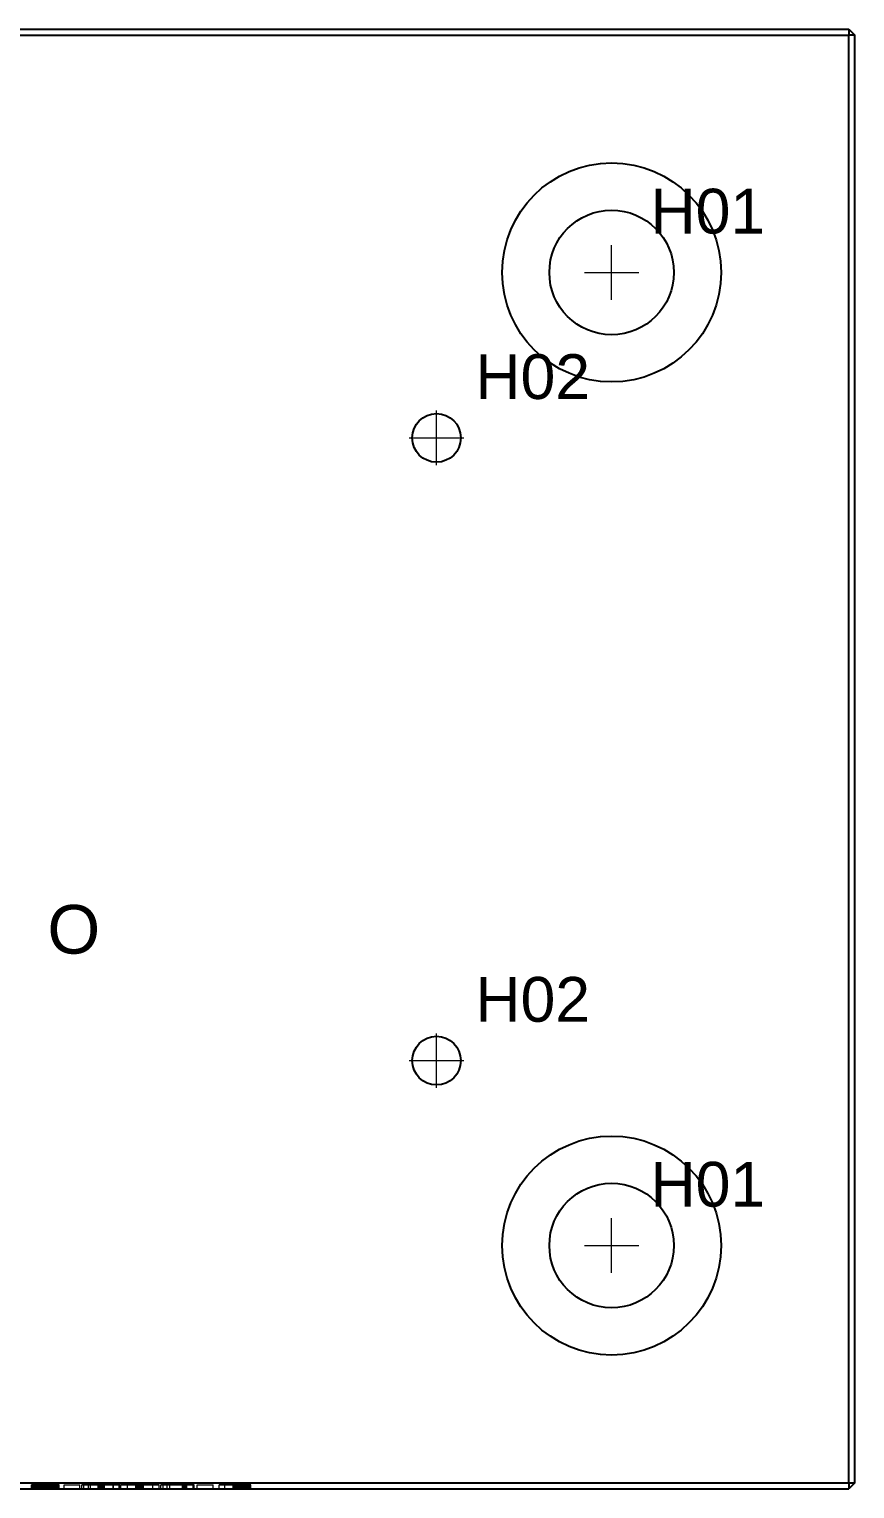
# Model space of a CAD drawing. Header units: millimetres. Extents: x 10 to 676, y 54 to 273.
# Drawn here: x 156.1 to 198.5, y 54.5 to 129.5 of the extents above; entities that cross this region are included whole.
import ezdxf

# ---------------------------------------------------------------- set-up
doc = ezdxf.new("R2010")
doc.units = ezdxf.units.MM
doc.linetypes.add('WP_HIDDEN', pattern=[2.3, 1.5, -0.8])
for name, color, linetype, lineweight in [('ANNOTATIONS', 7, 'CONTINUOUS', 18), ('HIDDEN', 7, 'WP_HIDDEN', 13), ('VISIBLE', 7, 'CONTINUOUS', 25)]:
    doc.layers.add(name, color=color, linetype=linetype, lineweight=lineweight)
doc.styles.add('CJK', font='Arial Unicode.ttf')

msp = doc.modelspace()

# ---------------------------------------------------------------- linework, layer by layer
at = {"layer": 'ANNOTATIONS'}
for p, q in [((186, 115.6), (186, 118.4)), ((184.6, 117), (187.4, 117)), ((177, 107.1), (177, 109.9)), ((175.6, 108.5), (178.4, 108.5)), ((177, 75.1), (177, 77.9)), ((175.6, 76.5), (178.4, 76.5)), ((186, 65.6), (186, 68.4)), ((184.6, 67), (187.4, 67))]:
    msp.add_line(p, q, dxfattribs=at)
at = {"layer": 'HIDDEN'}
for p, q in [((156.1785, 54.5), (156.1785, 54.7)), ((156.1785, 54.7), (157.6016, 54.7)), ((156.17933, 54.7), (156.1785, 54.7)), ((156.1785, 54.5), (156.17933, 54.5)), ((157.6016, 54.5), (156.1785, 54.5)), ((156.17933, 54.5), (156.17933, 54.7)), ((156.18475, 54.7), (156.17933, 54.7)), ((156.17933, 54.5), (156.18475, 54.5)), ((156.18475, 54.5), (156.18475, 54.7)), ((156.19475, 54.7), (156.18475, 54.7)), ((156.18475, 54.5), (156.19475, 54.5)), ((156.19475, 54.5), (156.19475, 54.7)), ((156.20935, 54.7), (156.19475, 54.7)), ((156.19475, 54.5), (156.20935, 54.5)), ((156.20935, 54.5), (156.20935, 54.7)), ((156.22395, 54.7), (156.20935, 54.7)), ((156.20935, 54.5), (156.22395, 54.5)), ((156.22395, 54.5), (156.22395, 54.7)), ((156.2406, 54.7), (156.22395, 54.7)), ((156.22395, 54.5), (156.2406, 54.5)), ((156.22844, 54.5), (156.22844, 54.7)), ((156.22844, 54.7), (156.50013, 54.7)), ((156.23253, 54.7), (156.22844, 54.7)), ((156.22844, 54.5), (156.23253, 54.5)), ((156.50013, 54.5), (156.22844, 54.5)), ((156.23253, 54.5), (156.23253, 54.7)), ((156.23782, 54.7), (156.23253, 54.7)), ((156.23253, 54.5), (156.23782, 54.5)), ((156.23782, 54.5), (156.23782, 54.7)), ((156.24432, 54.7), (156.23782, 54.7)), ((156.23782, 54.5), (156.24432, 54.5)), ((156.2406, 54.5), (156.2406, 54.7)), ((156.25929, 54.7), (156.2406, 54.7)), ((156.2406, 54.5), (156.25929, 54.5)), ((156.24432, 54.5), (156.24432, 54.7)), ((156.25203, 54.7), (156.24432, 54.7)), ((156.24432, 54.5), (156.25203, 54.5)), ((156.25203, 54.5), (156.25203, 54.7)), ((156.26094, 54.7), (156.25203, 54.7)), ((156.25203, 54.5), (156.26094, 54.5)), ((156.25929, 54.5), (156.25929, 54.7)), ((156.28002, 54.7), (156.25929, 54.7)), ((156.25929, 54.5), (156.28002, 54.5)), ((156.26094, 54.5), (156.26094, 54.7)), ((156.27105, 54.7), (156.26094, 54.7)), ((156.26094, 54.5), (156.27105, 54.5)), ((156.27105, 54.5), (156.27105, 54.7)), ((156.28237, 54.7), (156.27105, 54.7)), ((156.27105, 54.5), (156.28237, 54.5)), ((156.28002, 54.5), (156.28002, 54.7)), ((156.3028, 54.7), (156.28002, 54.7)), ((156.28002, 54.5), (156.3028, 54.5)), ((156.28237, 54.5), (156.28237, 54.7)), ((156.29489, 54.7), (156.28237, 54.7)), ((156.28237, 54.5), (156.29489, 54.5)), ((156.29489, 54.5), (156.29489, 54.7)), ((156.30862, 54.7), (156.29489, 54.7)), ((156.29489, 54.5), (156.30862, 54.5)), ((156.3028, 54.5), (156.3028, 54.7)), ((156.32762, 54.7), (156.3028, 54.7)), ((156.3028, 54.5), (156.32762, 54.5)), ((156.30862, 54.5), (156.30862, 54.7)), ((156.32355, 54.7), (156.30862, 54.7)), ((156.30862, 54.5), (156.32355, 54.5)), ((156.32355, 54.5), (156.32355, 54.7)), ((156.33969, 54.7), (156.32355, 54.7)), ((156.32355, 54.5), (156.33969, 54.5)), ((156.32762, 54.5), (156.32762, 54.7)), ((156.35448, 54.7), (156.32762, 54.7)), ((156.32762, 54.5), (156.35448, 54.5)), ((156.33969, 54.5), (156.33969, 54.7)), ((156.35703, 54.7), (156.33969, 54.7)), ((156.33969, 54.5), (156.35703, 54.5)), ((156.35448, 54.5), (156.35448, 54.7)), ((156.38338, 54.7), (156.35448, 54.7)), ((156.35448, 54.5), (156.38338, 54.5)), ((156.37558, 54.7), (156.35703, 54.7)), ((156.35703, 54.5), (156.35703, 54.7)), ((156.35703, 54.5), (156.37558, 54.5)), ((156.39533, 54.7), (156.37558, 54.7)), ((156.37558, 54.5), (156.37558, 54.7)), ((156.37558, 54.5), (156.39533, 54.5)), ((156.38338, 54.5), (156.38338, 54.7)), ((156.41496, 54.7), (156.38338, 54.7)), ((156.38338, 54.5), (156.41496, 54.5)), ((156.41629, 54.7), (156.39533, 54.7)), ((156.39533, 54.5), (156.39533, 54.7)), ((156.39533, 54.5), (156.41629, 54.5)), ((156.41496, 54.5), (156.41496, 54.7)), ((156.44988, 54.7), (156.41496, 54.7)), ((156.41496, 54.5), (156.44988, 54.5)), ((156.43845, 54.7), (156.41629, 54.7)), ((156.41629, 54.5), (156.41629, 54.7)), ((156.41629, 54.5), (156.43845, 54.5)), ((156.4617, 54.7), (156.43845, 54.7)), ((156.43845, 54.5), (156.43845, 54.7)), ((156.43845, 54.5), (156.4617, 54.5)), ((156.44988, 54.5), (156.44988, 54.7)), ((156.48812, 54.7), (156.44988, 54.7)), ((156.44988, 54.5), (156.48812, 54.5)), ((156.48593, 54.7), (156.4617, 54.7)), ((156.4617, 54.5), (156.4617, 54.7)), ((156.4617, 54.5), (156.48593, 54.5)), ((156.51113, 54.7), (156.48593, 54.7)), ((156.48593, 54.5), (156.48593, 54.7)), ((156.48593, 54.5), (156.51113, 54.5)), ((156.48812, 54.5), (156.48812, 54.7)), ((156.52969, 54.7), (156.48812, 54.7)), ((156.48812, 54.5), (156.52969, 54.5)), ((156.50013, 54.5), (156.50013, 54.7)), ((156.50013, 54.7), (156.50227, 54.7)), ((156.50227, 54.5), (156.50013, 54.5)), ((156.50227, 54.5), (156.50227, 54.7)), ((156.50227, 54.7), (156.50794, 54.7)), ((156.50794, 54.5), (156.50227, 54.5)), ((156.50794, 54.5), (156.50794, 54.7)), ((156.50794, 54.7), (156.51714, 54.7)), ((156.51714, 54.5), (156.50794, 54.5)), ((156.53731, 54.7), (156.51113, 54.7)), ((156.51113, 54.5), (156.51113, 54.7)), ((156.51113, 54.5), (156.53731, 54.5)), ((156.51714, 54.5), (156.51714, 54.7)), ((156.51714, 54.7), (156.52987, 54.7)), ((156.52987, 54.5), (156.51714, 54.5)), ((156.52969, 54.5), (156.52969, 54.7)), ((156.57459, 54.7), (156.52969, 54.7)), ((156.52969, 54.5), (156.57459, 54.5)), ((156.52987, 54.5), (156.52987, 54.7)), ((156.52987, 54.7), (156.54614, 54.7)), ((156.54614, 54.5), (156.52987, 54.5)), ((156.56446, 54.7), (156.53731, 54.7)), ((156.53731, 54.5), (156.53731, 54.7)), ((156.53731, 54.5), (156.56446, 54.5)), ((157.6016, 54.7), (156.54566, 54.7)), ((156.54566, 54.5), (156.54566, 54.7)), ((156.54566, 54.7), (156.56916, 54.7)), ((156.54566, 54.5), (157.6016, 54.5)), ((156.56916, 54.5), (156.54566, 54.5)), ((156.54614, 54.5), (156.54614, 54.7)), ((156.54614, 54.7), (156.56595, 54.7)), ((156.56595, 54.5), (156.54614, 54.5)), ((156.59259, 54.7), (156.56446, 54.7)), ((156.56446, 54.5), (156.56446, 54.7)), ((156.56446, 54.5), (156.59259, 54.5)), ((156.56595, 54.5), (156.56595, 54.7)), ((156.56595, 54.7), (156.58928, 54.7)), ((156.58928, 54.5), (156.56595, 54.5)), ((156.56916, 54.5), (156.56916, 54.7)), ((156.56916, 54.7), (156.59559, 54.7)), ((156.59559, 54.5), (156.56916, 54.5)), ((156.57459, 54.5), (156.57459, 54.7)), ((156.62281, 54.7), (156.57459, 54.7)), ((156.57459, 54.5), (156.62281, 54.5)), ((156.58928, 54.5), (156.58928, 54.7)), ((156.58928, 54.7), (156.61615, 54.7)), ((156.61615, 54.5), (156.58928, 54.5)), ((156.62169, 54.7), (156.59259, 54.7)), ((156.59259, 54.5), (156.59259, 54.7)), ((156.59259, 54.5), (156.62169, 54.5)), ((156.59559, 54.5), (156.59559, 54.7)), ((156.59559, 54.7), (156.62497, 54.7)), ((156.62497, 54.5), (156.59559, 54.5)), ((156.61615, 54.5), (156.61615, 54.7)), ((156.61615, 54.7), (156.64599, 54.7)), ((156.64599, 54.5), (156.61615, 54.5)), ((156.65177, 54.7), (156.62169, 54.7)), ((156.62169, 54.5), (156.62169, 54.7)), ((156.62169, 54.5), (156.65177, 54.5)), ((156.62281, 54.5), (156.62281, 54.7)), ((156.72924, 54.7), (156.62281, 54.7)), ((156.62281, 54.5), (156.72924, 54.5)), ((156.62497, 54.5), (156.62497, 54.7)), ((156.62497, 54.7), (156.65728, 54.7)), ((156.65728, 54.5), (156.62497, 54.5)), ((156.64599, 54.5), (156.64599, 54.7)), ((156.64599, 54.7), (156.6782, 54.7)), ((156.6782, 54.5), (156.64599, 54.5)), ((156.68282, 54.7), (156.65177, 54.7)), ((156.65177, 54.5), (156.65177, 54.7)), ((156.65177, 54.5), (156.68282, 54.5)), ((156.65728, 54.5), (156.65728, 54.7)), ((156.65728, 54.7), (156.7017, 54.7)), ((156.7017, 54.5), (156.65728, 54.5)), ((156.6782, 54.5), (156.6782, 54.7)), ((156.6782, 54.7), (156.71281, 54.7)), ((156.71281, 54.5), (156.6782, 54.5)), ((156.71485, 54.7), (156.68282, 54.7)), ((156.68282, 54.5), (156.68282, 54.7)), ((156.68282, 54.5), (156.71485, 54.5)), ((156.7017, 54.5), (156.7017, 54.7)), ((156.7017, 54.7), (156.76742, 54.7)), ((156.76742, 54.5), (156.7017, 54.5)), ((156.71281, 54.5), (156.71281, 54.7)), ((156.71281, 54.7), (156.7498, 54.7)), ((156.7498, 54.5), (156.71281, 54.5)), ((156.74785, 54.7), (156.71485, 54.7)), ((156.71485, 54.5), (156.71485, 54.7)), ((156.71485, 54.5), (156.74785, 54.5)), ((156.81343, 54.7), (156.72924, 54.7)), ((156.72924, 54.5), (156.81343, 54.5)), ((156.78183, 54.7), (156.74785, 54.7)), ((156.74785, 54.5), (156.74785, 54.7)), ((156.74785, 54.5), (156.78183, 54.5)), ((156.7498, 54.5), (156.7498, 54.7)), ((156.7498, 54.7), (156.78918, 54.7)), ((156.78918, 54.5), (156.7498, 54.5)), ((156.76742, 54.5), (156.76742, 54.7)), ((156.76742, 54.7), (156.85444, 54.7)), ((156.85444, 54.5), (156.76742, 54.5)), ((156.81679, 54.7), (156.78183, 54.7)), ((156.78183, 54.5), (156.78183, 54.7)), ((156.78183, 54.5), (156.81679, 54.5)), ((156.78918, 54.5), (156.78918, 54.7)), ((156.78918, 54.7), (156.83094, 54.7)), ((156.83094, 54.5), (156.78918, 54.5)), ((156.81343, 54.5), (156.81343, 54.7)), ((156.89051, 54.7), (156.81343, 54.7)), ((156.81343, 54.5), (156.89051, 54.5)), ((156.85272, 54.7), (156.81679, 54.7)), ((156.81679, 54.5), (156.81679, 54.7)), ((156.81679, 54.5), (156.85272, 54.5)), ((156.83094, 54.5), (156.83094, 54.7)), ((156.83094, 54.7), (156.87509, 54.7)), ((156.87509, 54.5), (156.83094, 54.5)), ((156.88962, 54.7), (156.85272, 54.7)), ((156.85272, 54.5), (156.85272, 54.7)), ((156.85272, 54.5), (156.88962, 54.5)), ((156.85444, 54.5), (156.85444, 54.7)), ((156.85444, 54.7), (156.96275, 54.7)), ((156.96275, 54.5), (156.85444, 54.5)), ((156.87509, 54.5), (156.87509, 54.7)), ((156.87509, 54.7), (156.92163, 54.7)), ((156.92163, 54.5), (156.87509, 54.5)), ((156.9275, 54.7), (156.88962, 54.7)), ((156.88962, 54.5), (156.88962, 54.7)), ((156.88962, 54.5), (156.9275, 54.5)), ((156.89051, 54.5), (156.89051, 54.7)), ((156.96048, 54.7), (156.89051, 54.7)), ((156.89051, 54.5), (156.96048, 54.5)), ((156.92163, 54.5), (156.92163, 54.7)), ((156.92163, 54.7), (156.96572, 54.7)), ((156.96572, 54.5), (156.92163, 54.5)), ((156.96573, 54.7), (156.9275, 54.7)), ((156.9275, 54.5), (156.9275, 54.7)), ((156.9275, 54.5), (156.96573, 54.5)), ((156.96048, 54.5), (156.96048, 54.7)), ((157.02333, 54.7), (156.96048, 54.7)), ((156.96048, 54.5), (157.02333, 54.5)), ((156.96275, 54.7), (157.09506, 54.7)), ((157.09506, 54.5), (156.96275, 54.5)), ((156.96572, 54.5), (156.96572, 54.7)), ((156.96572, 54.7), (157.00768, 54.7)), ((157.00768, 54.5), (156.96572, 54.5)), ((157.00295, 54.7), (156.96573, 54.7)), ((156.96573, 54.5), (156.96573, 54.7)), ((156.96573, 54.5), (157.00295, 54.5)), ((157.03916, 54.7), (157.00295, 54.7)), ((157.00295, 54.5), (157.00295, 54.7)), ((157.00295, 54.5), (157.03916, 54.5)), ((157.00768, 54.5), (157.00768, 54.7)), ((157.00768, 54.7), (157.04751, 54.7)), ((157.04751, 54.5), (157.00768, 54.5)), ((157.02333, 54.5), (157.02333, 54.7)), ((157.07907, 54.7), (157.02333, 54.7)), ((157.02333, 54.5), (157.07907, 54.5)), ((157.07437, 54.7), (157.03916, 54.7)), ((157.03916, 54.5), (157.03916, 54.7)), ((157.03916, 54.5), (157.07437, 54.5)), ((157.04751, 54.5), (157.04751, 54.7)), ((157.04751, 54.7), (157.0852, 54.7)), ((157.0852, 54.5), (157.04751, 54.5)), ((157.10856, 54.7), (157.07437, 54.7)), ((157.07437, 54.5), (157.07437, 54.7)), ((157.07437, 54.5), (157.10856, 54.5)), ((157.07907, 54.5), (157.07907, 54.7)), ((157.1277, 54.7), (157.07907, 54.7)), ((157.07907, 54.5), (157.1277, 54.5)), ((157.0852, 54.5), (157.0852, 54.7)), ((157.0852, 54.7), (157.12075, 54.7)), ((157.12075, 54.5), (157.0852, 54.5)), ((157.09506, 54.5), (157.09506, 54.7)), ((157.09506, 54.7), (157.20709, 54.7)), ((157.20709, 54.5), (157.09506, 54.5)), ((157.14174, 54.7), (157.10856, 54.7)), ((157.10856, 54.5), (157.10856, 54.7)), ((157.10856, 54.5), (157.14174, 54.5)), ((157.12075, 54.5), (157.12075, 54.7)), ((157.12075, 54.7), (157.15418, 54.7)), ((157.15418, 54.5), (157.12075, 54.5)), ((157.1277, 54.5), (157.1277, 54.7)), ((157.16921, 54.7), (157.1277, 54.7)), ((157.1277, 54.5), (157.16921, 54.5)), ((157.17391, 54.7), (157.14174, 54.7)), ((157.14174, 54.5), (157.14174, 54.7)), ((157.14174, 54.5), (157.17391, 54.5)), ((157.15418, 54.5), (157.15418, 54.7)), ((157.15418, 54.7), (157.18546, 54.7)), ((157.18546, 54.5), (157.15418, 54.5)), ((157.16921, 54.5), (157.16921, 54.7)), ((157.2036, 54.7), (157.16921, 54.7)), ((157.16921, 54.5), (157.2036, 54.5)), ((157.20507, 54.7), (157.17391, 54.7)), ((157.17391, 54.5), (157.17391, 54.7)), ((157.17391, 54.5), (157.20507, 54.5)), ((157.18546, 54.5), (157.18546, 54.7)), ((157.18546, 54.7), (157.21462, 54.7)), ((157.21462, 54.5), (157.18546, 54.5)), ((157.2036, 54.5), (157.2036, 54.7)), ((157.23252, 54.7), (157.2036, 54.7)), ((157.2036, 54.5), (157.23252, 54.5)), ((157.23523, 54.7), (157.20507, 54.7)), ((157.20507, 54.5), (157.20507, 54.7)), ((157.20507, 54.5), (157.23523, 54.5)), ((157.20709, 54.5), (157.20709, 54.7)), ((157.20709, 54.7), (157.2555, 54.7)), ((157.2555, 54.5), (157.20709, 54.5)), ((157.21462, 54.5), (157.21462, 54.7)), ((157.21462, 54.7), (157.24095, 54.7)), ((157.24095, 54.5), (157.21462, 54.5)), ((157.23252, 54.5), (157.23252, 54.7)), ((157.25758, 54.7), (157.23252, 54.7)), ((157.23252, 54.5), (157.25758, 54.5)), ((157.26437, 54.7), (157.23523, 54.7)), ((157.23523, 54.5), (157.23523, 54.7)), ((157.23523, 54.5), (157.26437, 54.5)), ((157.24095, 54.5), (157.24095, 54.7)), ((157.24095, 54.7), (157.26377, 54.7)), ((157.26377, 54.5), (157.24095, 54.5)), ((157.2555, 54.5), (157.2555, 54.7)), ((157.2555, 54.7), (157.29884, 54.7)), ((157.29884, 54.5), (157.2555, 54.5)), ((157.25758, 54.5), (157.25758, 54.7)), ((157.27878, 54.7), (157.25758, 54.7)), ((157.25758, 54.5), (157.27878, 54.5)), ((157.26377, 54.5), (157.26377, 54.7)), ((157.26377, 54.7), (157.28308, 54.7)), ((157.28308, 54.5), (157.26377, 54.5)), ((157.2925, 54.7), (157.26437, 54.7)), ((157.26437, 54.5), (157.26437, 54.7)), ((157.26437, 54.5), (157.2925, 54.5)), ((157.27878, 54.5), (157.27878, 54.7)), ((157.29613, 54.7), (157.27878, 54.7)), ((157.27878, 54.5), (157.29613, 54.5)), ((157.28308, 54.5), (157.28308, 54.7)), ((157.28308, 54.7), (157.29888, 54.7)), ((157.29888, 54.5), (157.28308, 54.5)), ((157.31963, 54.7), (157.2925, 54.7)), ((157.2925, 54.5), (157.2925, 54.7)), ((157.2925, 54.5), (157.31963, 54.5)), ((157.29613, 54.5), (157.29613, 54.7)), ((157.30962, 54.7), (157.29613, 54.7)), ((157.29613, 54.5), (157.30962, 54.5)), ((157.29884, 54.5), (157.29884, 54.7)), ((157.29884, 54.7), (157.3371, 54.7)), ((157.3371, 54.5), (157.29884, 54.5)), ((157.29888, 54.5), (157.29888, 54.7)), ((157.29888, 54.7), (157.31117, 54.7)), ((157.31117, 54.5), (157.29888, 54.5)), ((157.30962, 54.5), (157.30962, 54.7)), ((157.31926, 54.7), (157.30962, 54.7)), ((157.30962, 54.5), (157.31926, 54.5)), ((157.31117, 54.5), (157.31117, 54.7)), ((157.31117, 54.7), (157.31995, 54.7)), ((157.31995, 54.5), (157.31117, 54.5)), ((157.31926, 54.5), (157.31926, 54.7)), ((157.32504, 54.7), (157.31926, 54.7)), ((157.31926, 54.5), (157.32504, 54.5)), ((157.34574, 54.7), (157.31963, 54.7)), ((157.31963, 54.5), (157.31963, 54.7)), ((157.31963, 54.5), (157.34574, 54.5)), ((157.31995, 54.5), (157.31995, 54.7)), ((157.31995, 54.7), (157.32521, 54.7)), ((157.32521, 54.5), (157.31995, 54.5)), ((157.32504, 54.5), (157.32504, 54.7)), ((157.32697, 54.7), (157.32504, 54.7)), ((157.32504, 54.5), (157.32697, 54.5)), ((157.32521, 54.5), (157.32521, 54.7)), ((157.32521, 54.7), (157.32697, 54.7)), ((157.32697, 54.5), (157.32521, 54.5)), ((157.32697, 54.5), (157.32697, 54.7)), ((157.3371, 54.5), (157.3371, 54.7)), ((157.3371, 54.7), (157.37029, 54.7)), ((157.37029, 54.5), (157.3371, 54.5)), ((157.37084, 54.7), (157.34574, 54.7)), ((157.34574, 54.5), (157.34574, 54.7)), ((157.34574, 54.5), (157.37084, 54.5)), ((157.37029, 54.5), (157.37029, 54.7)), ((157.37029, 54.7), (157.39986, 54.7)), ((157.39986, 54.5), (157.37029, 54.5)), ((157.39494, 54.7), (157.37084, 54.7)), ((157.37084, 54.5), (157.37084, 54.7)), ((157.37084, 54.5), (157.39494, 54.5)), ((157.41802, 54.7), (157.39494, 54.7)), ((157.39494, 54.5), (157.39494, 54.7)), ((157.39494, 54.5), (157.41802, 54.5)), ((157.39986, 54.5), (157.39986, 54.7)), ((157.39986, 54.7), (157.42725, 54.7)), ((157.42725, 54.5), (157.39986, 54.5)), ((157.4399, 54.7), (157.41802, 54.7)), ((157.41802, 54.5), (157.41802, 54.7)), ((157.41802, 54.5), (157.4399, 54.5)), ((157.42725, 54.5), (157.42725, 54.7)), ((157.42725, 54.7), (157.45246, 54.7)), ((157.45246, 54.5), (157.42725, 54.5)), ((157.46036, 54.7), (157.4399, 54.7)), ((157.4399, 54.5), (157.4399, 54.7)), ((157.4399, 54.5), (157.46036, 54.5)), ((157.45246, 54.5), (157.45246, 54.7)), ((157.45246, 54.7), (157.47548, 54.7)), ((157.47548, 54.5), (157.45246, 54.5)), ((157.47941, 54.7), (157.46036, 54.7)), ((157.46036, 54.5), (157.46036, 54.7)), ((157.46036, 54.5), (157.47941, 54.5)), ((157.47548, 54.5), (157.47548, 54.7)), ((157.47548, 54.7), (157.49633, 54.7)), ((157.49633, 54.5), (157.47548, 54.5)), ((157.49705, 54.7), (157.47941, 54.7)), ((157.47941, 54.5), (157.47941, 54.7)), ((157.47941, 54.5), (157.49705, 54.5)), ((157.49633, 54.5), (157.49633, 54.7)), ((157.49633, 54.7), (157.515, 54.7)), ((157.515, 54.5), (157.49633, 54.5)), ((157.51328, 54.7), (157.49705, 54.7)), ((157.49705, 54.5), (157.49705, 54.7)), ((157.49705, 54.5), (157.51328, 54.5)), ((157.5281, 54.7), (157.51328, 54.7)), ((157.51328, 54.5), (157.51328, 54.7)), ((157.51328, 54.5), (157.5281, 54.5)), ((157.515, 54.5), (157.515, 54.7)), ((157.515, 54.7), (157.53149, 54.7)), ((157.53149, 54.5), (157.515, 54.5)), ((157.54151, 54.7), (157.5281, 54.7)), ((157.5281, 54.5), (157.5281, 54.7)), ((157.5281, 54.5), (157.54151, 54.5)), ((157.53149, 54.5), (157.53149, 54.7)), ((157.53149, 54.7), (157.54579, 54.7)), ((157.54579, 54.5), (157.53149, 54.5)), ((157.5535, 54.7), (157.54151, 54.7)), ((157.54151, 54.5), (157.54151, 54.7)), ((157.54151, 54.5), (157.5535, 54.5)), ((157.54579, 54.5), (157.54579, 54.7)), ((157.54579, 54.7), (157.55819, 54.7)), ((157.55819, 54.5), (157.54579, 54.5)), ((157.56409, 54.7), (157.5535, 54.7)), ((157.5535, 54.5), (157.5535, 54.7)), ((157.5535, 54.5), (157.56409, 54.5)), ((157.55819, 54.5), (157.55819, 54.7)), ((157.55819, 54.7), (157.56893, 54.7)), ((157.56893, 54.5), (157.55819, 54.5)), ((157.57326, 54.7), (157.56409, 54.7)), ((157.56409, 54.5), (157.56409, 54.7)), ((157.56409, 54.5), (157.57326, 54.5)), ((157.56893, 54.5), (157.56893, 54.7)), ((157.56893, 54.7), (157.57801, 54.7)), ((157.57801, 54.5), (157.56893, 54.5)), ((157.58102, 54.7), (157.57326, 54.7)), ((157.57326, 54.5), (157.57326, 54.7)), ((157.57326, 54.5), (157.58102, 54.5)), ((157.57801, 54.5), (157.57801, 54.7)), ((157.57801, 54.7), (157.58545, 54.7)), ((157.58545, 54.5), (157.57801, 54.5)), ((157.58737, 54.7), (157.58102, 54.7)), ((157.58102, 54.5), (157.58102, 54.7)), ((157.58102, 54.5), (157.58737, 54.5)), ((157.58545, 54.5), (157.58545, 54.7)), ((157.58545, 54.7), (157.59123, 54.7)), ((157.59123, 54.5), (157.58545, 54.5)), ((157.59231, 54.7), (157.58737, 54.7)), ((157.58737, 54.5), (157.58737, 54.7)), ((157.58737, 54.5), (157.59231, 54.5)), ((157.59123, 54.5), (157.59123, 54.7)), ((157.59123, 54.7), (157.59536, 54.7)), ((157.59536, 54.5), (157.59123, 54.5)), ((157.59584, 54.7), (157.59231, 54.7)), ((157.59231, 54.5), (157.59231, 54.7)), ((157.59231, 54.5), (157.59584, 54.5)), ((157.59536, 54.5), (157.59536, 54.7)), ((157.59536, 54.7), (157.59784, 54.7)), ((157.59784, 54.5), (157.59536, 54.5)), ((157.59796, 54.7), (157.59584, 54.7)), ((157.59584, 54.5), (157.59584, 54.7)), ((157.59584, 54.5), (157.59796, 54.5)), ((157.59784, 54.5), (157.59784, 54.7)), ((157.59784, 54.7), (157.59866, 54.7)), ((157.59866, 54.5), (157.59784, 54.5)), ((157.59866, 54.7), (157.59796, 54.7)), ((157.59796, 54.5), (157.59796, 54.7)), ((157.59796, 54.5), (157.59866, 54.5)), ((157.59866, 54.5), (157.59866, 54.7)), ((157.6016, 54.5), (157.6016, 54.7)), ((157.85567, 54.5), (157.85567, 54.7)), ((157.85567, 54.7), (158.66782, 54.7)), ((158.66782, 54.5), (157.85567, 54.5)), ((158.66782, 54.5), (158.66782, 54.7)), ((158.77503, 54.5), (158.77503, 54.7)), ((158.77503, 54.7), (159.11722, 54.7)), ((159.60774, 54.7), (158.77503, 54.7)), ((159.11722, 54.5), (158.77503, 54.5)), ((158.77503, 54.5), (159.60774, 54.5)), ((158.87343, 54.5), (158.87343, 54.7)), ((158.87343, 54.7), (159.60774, 54.7)), ((159.21268, 54.7), (158.87343, 54.7)), ((158.87343, 54.5), (159.21268, 54.5)), ((159.60774, 54.5), (158.87343, 54.5)), ((159.11722, 54.5), (159.11722, 54.7)), ((159.11722, 54.7), (159.65768, 54.7)), ((159.65768, 54.5), (159.11722, 54.5)), ((159.21268, 54.5), (159.21268, 54.7)), ((159.60334, 54.7), (159.21268, 54.7)), ((159.21268, 54.5), (159.60334, 54.5)), ((159.65988, 54.7), (159.60334, 54.7)), ((159.60334, 54.5), (159.65988, 54.5)), ((159.60774, 54.5), (159.60774, 54.7)), ((159.65768, 54.5), (159.65768, 54.7)), ((159.65768, 54.7), (159.6988, 54.7)), ((159.6988, 54.5), (159.65768, 54.5)), ((159.65988, 54.5), (159.65988, 54.7)), ((159.70761, 54.7), (159.65988, 54.7)), ((159.65988, 54.5), (159.70761, 54.5)), ((159.6988, 54.5), (159.6988, 54.7)), ((159.6988, 54.7), (159.76048, 54.7)), ((159.76048, 54.5), (159.6988, 54.5)), ((159.70761, 54.5), (159.70761, 54.7)), ((159.74653, 54.7), (159.70761, 54.7)), ((159.70761, 54.5), (159.74653, 54.5)), ((159.74653, 54.5), (159.74653, 54.7)), ((159.77664, 54.7), (159.74653, 54.7)), ((159.74653, 54.5), (159.77664, 54.5)), ((159.76048, 54.5), (159.76048, 54.7)), ((159.76048, 54.7), (159.80821, 54.7)), ((159.80821, 54.5), (159.76048, 54.5)), ((159.77664, 54.5), (159.77664, 54.7)), ((159.81427, 54.7), (159.77664, 54.7)), ((159.77664, 54.5), (159.81427, 54.5)), ((159.80821, 54.5), (159.80821, 54.7)), ((159.80821, 54.7), (159.85447, 54.7)), ((159.85447, 54.5), (159.80821, 54.5)), ((159.81427, 54.5), (159.81427, 54.7)), ((159.85521, 54.7), (159.81427, 54.7)), ((159.81427, 54.5), (159.85521, 54.5)), ((159.85447, 54.5), (159.85447, 54.7)), ((159.85447, 54.7), (160.3964, 54.7)), ((160.3964, 54.5), (159.85447, 54.5)), ((159.85521, 54.5), (159.85521, 54.7)), ((159.89945, 54.7), (159.85521, 54.7)), ((159.85521, 54.5), (159.89945, 54.5)), ((159.89945, 54.5), (159.89945, 54.7)), ((159.947, 54.7), (159.89945, 54.7)), ((159.89945, 54.5), (159.947, 54.5)), ((160.74887, 54.7), (159.93378, 54.7)), ((159.93378, 54.5), (159.93378, 54.7)), ((159.93378, 54.7), (160.69012, 54.7)), ((159.93378, 54.5), (160.74887, 54.5)), ((160.69012, 54.5), (159.93378, 54.5)), ((160.38024, 54.7), (159.947, 54.7)), ((159.947, 54.5), (160.38024, 54.5)), ((160.69012, 54.7), (160.38024, 54.7)), ((160.38024, 54.5), (160.38024, 54.7)), ((160.38024, 54.5), (160.69012, 54.5)), ((160.3964, 54.5), (160.3964, 54.7)), ((160.3964, 54.7), (160.74887, 54.7)), ((160.74887, 54.5), (160.3964, 54.5)), ((160.69012, 54.5), (160.69012, 54.7)), ((160.74887, 54.5), (160.74887, 54.7)), ((160.77677, 54.5), (160.77677, 54.7)), ((160.77677, 54.7), (161.60654, 54.7)), ((161.12336, 54.7), (160.77677, 54.7)), ((160.77677, 54.5), (161.12336, 54.5)), ((161.60654, 54.5), (160.77677, 54.5)), ((161.12336, 54.5), (161.12336, 54.7)), ((161.5478, 54.7), (161.12336, 54.7)), ((161.12336, 54.5), (161.5478, 54.5)), ((161.5478, 54.5), (161.5478, 54.7)), ((161.60553, 54.7), (161.5478, 54.7)), ((161.5478, 54.5), (161.60553, 54.5)), ((161.60553, 54.5), (161.60553, 54.7)), ((161.66125, 54.7), (161.60553, 54.7)), ((161.60553, 54.5), (161.66125, 54.5)), ((161.60654, 54.5), (161.60654, 54.7)), ((161.60654, 54.7), (161.89146, 54.7)), ((161.89146, 54.5), (161.60654, 54.5)), ((161.66125, 54.5), (161.66125, 54.7)), ((161.71494, 54.7), (161.66125, 54.7)), ((161.66125, 54.5), (161.71494, 54.5)), ((161.71494, 54.5), (161.71494, 54.7)), ((161.76662, 54.7), (161.71494, 54.7)), ((161.71494, 54.5), (161.76662, 54.5)), ((161.81766, 54.7), (161.76662, 54.7)), ((161.76662, 54.5), (161.76662, 54.7)), ((161.76662, 54.5), (161.81766, 54.5)), ((161.87383, 54.7), (161.81766, 54.7)), ((161.81766, 54.5), (161.81766, 54.7)), ((161.81766, 54.5), (161.87383, 54.5)), ((161.93515, 54.7), (161.87383, 54.7)), ((161.87383, 54.5), (161.87383, 54.7)), ((161.87383, 54.5), (161.93515, 54.5)), ((161.89146, 54.5), (161.89146, 54.7)), ((161.89146, 54.7), (162.7506, 54.7)), ((162.7506, 54.5), (161.89146, 54.5)), ((162.0016, 54.7), (161.93515, 54.7)), ((161.93515, 54.5), (161.93515, 54.7)), ((161.93515, 54.5), (162.0016, 54.5)), ((162.41869, 54.7), (162.0016, 54.7)), ((162.0016, 54.5), (162.41869, 54.5)), ((162.7506, 54.7), (162.41869, 54.7)), ((162.41869, 54.5), (162.41869, 54.7)), ((162.41869, 54.5), (162.7506, 54.5)), ((162.7506, 54.5), (162.7506, 54.7)), ((162.83431, 54.5), (162.83431, 54.7)), ((162.83431, 54.7), (164.53645, 54.7)), ((163.93725, 54.7), (162.83431, 54.7)), ((164.53645, 54.5), (162.83431, 54.5)), ((162.83431, 54.5), (163.93725, 54.5)), ((164.5012, 54.7), (162.95915, 54.7)), ((162.95915, 54.5), (162.95915, 54.7)), ((162.95915, 54.7), (164.16048, 54.7)), ((162.95915, 54.5), (164.5012, 54.5)), ((164.16048, 54.5), (162.95915, 54.5)), ((164.53645, 54.7), (163.16182, 54.7)), ((163.16182, 54.5), (163.16182, 54.7)), ((163.16182, 54.7), (163.29252, 54.7)), ((163.16182, 54.5), (164.53645, 54.5)), ((163.29252, 54.5), (163.16182, 54.5)), ((163.29252, 54.5), (163.29252, 54.7)), ((163.29252, 54.7), (164.5012, 54.7)), ((164.5012, 54.5), (163.29252, 54.5)), ((163.93725, 54.5), (163.93725, 54.7)), ((163.99526, 54.7), (163.93725, 54.7)), ((163.93725, 54.5), (163.99526, 54.5)), ((163.99526, 54.5), (163.99526, 54.7)), ((164.0518, 54.7), (163.99526, 54.7)), ((163.99526, 54.5), (164.0518, 54.5)), ((164.0518, 54.5), (164.0518, 54.7)), ((164.10688, 54.7), (164.0518, 54.7)), ((164.0518, 54.5), (164.10688, 54.5)), ((164.10688, 54.5), (164.10688, 54.7)), ((164.16048, 54.7), (164.10688, 54.7)), ((164.10688, 54.5), (164.16048, 54.5)), ((164.16048, 54.5), (164.16048, 54.7)), ((164.5012, 54.5), (164.5012, 54.7)), ((164.53645, 54.5), (164.53645, 54.7)), ((164.70681, 54.5), (164.70681, 54.7)), ((164.70681, 54.7), (165.51896, 54.7)), ((165.51896, 54.5), (164.70681, 54.5)), ((165.51896, 54.5), (165.51896, 54.7)), ((165.83324, 54.5), (165.83324, 54.7)), ((165.83324, 54.7), (166.65421, 54.7)), ((166.64099, 54.7), (165.83324, 54.7)), ((166.65421, 54.5), (165.83324, 54.5)), ((165.83324, 54.5), (166.64099, 54.5)), ((166.11816, 54.7), (166.54846, 54.7)), ((166.58371, 54.7), (166.11816, 54.7)), ((166.11816, 54.7), (166.61602, 54.7)), ((166.65421, 54.7), (166.11816, 54.7)), ((166.11816, 54.5), (166.11816, 54.7)), ((166.54846, 54.5), (166.11816, 54.5)), ((166.11816, 54.5), (166.58371, 54.5)), ((166.61602, 54.5), (166.11816, 54.5)), ((166.11816, 54.5), (166.65421, 54.5)), ((166.54846, 54.7), (166.65595, 54.7)), ((166.54846, 54.5), (166.54846, 54.7)), ((166.65595, 54.5), (166.54846, 54.5)), ((166.67174, 54.7), (166.58371, 54.7)), ((166.58371, 54.5), (166.58371, 54.7)), ((166.58371, 54.5), (166.67174, 54.5)), ((166.61602, 54.7), (166.71281, 54.7)), ((166.61602, 54.5), (166.61602, 54.7)), ((166.71281, 54.5), (166.61602, 54.5)), ((166.64099, 54.5), (166.64099, 54.7)), ((166.70114, 54.7), (166.64099, 54.7)), ((166.64099, 54.5), (166.70114, 54.5)), ((166.65421, 54.5), (166.65421, 54.7)), ((166.65421, 54.7), (166.75302, 54.7)), ((166.71809, 54.7), (166.65421, 54.7)), ((166.75302, 54.5), (166.65421, 54.5)), ((166.65421, 54.5), (166.71809, 54.5)), ((166.65595, 54.7), (166.70329, 54.7)), ((166.65595, 54.5), (166.65595, 54.7)), ((166.70329, 54.5), (166.65595, 54.5)), ((166.74636, 54.7), (166.67174, 54.7)), ((166.67174, 54.5), (166.67174, 54.7)), ((166.67174, 54.5), (166.74636, 54.5)), ((166.70114, 54.5), (166.70114, 54.7)), ((166.75825, 54.7), (166.70114, 54.7)), ((166.70114, 54.5), (166.75825, 54.5)), ((166.70329, 54.7), (166.74636, 54.7)), ((166.70329, 54.5), (166.70329, 54.7)), ((166.74636, 54.5), (166.70329, 54.5)), ((166.71281, 54.7), (166.7567, 54.7)), ((166.71281, 54.5), (166.71281, 54.7)), ((166.7567, 54.5), (166.71281, 54.5)), ((166.7717, 54.7), (166.71809, 54.7)), ((166.71809, 54.5), (166.71809, 54.7)), ((166.71809, 54.5), (166.7717, 54.5)), ((166.74636, 54.7), (166.78517, 54.7)), ((166.77865, 54.7), (166.74636, 54.7)), ((166.74636, 54.5), (166.74636, 54.7)), ((166.78517, 54.5), (166.74636, 54.5)), ((166.74636, 54.5), (166.77865, 54.5)), ((166.75302, 54.5), (166.75302, 54.7)), ((166.75302, 54.7), (166.79943, 54.7)), ((166.79943, 54.5), (166.75302, 54.5)), ((166.7567, 54.7), (166.79758, 54.7)), ((166.7567, 54.5), (166.7567, 54.7)), ((166.79758, 54.5), (166.7567, 54.5)), ((166.75825, 54.5), (166.75825, 54.7)), ((166.8123, 54.7), (166.75825, 54.7)), ((166.75825, 54.5), (166.8123, 54.5)), ((166.81502, 54.7), (166.7717, 54.7)), ((166.7717, 54.5), (166.7717, 54.7)), ((166.7717, 54.5), (166.81502, 54.5)), ((166.80759, 54.7), (166.77865, 54.7)), ((166.77865, 54.5), (166.77865, 54.7)), ((166.77865, 54.5), (166.80759, 54.5)), ((166.78517, 54.7), (166.8197, 54.7)), ((166.78517, 54.5), (166.78517, 54.7)), ((166.8197, 54.5), (166.78517, 54.5)), ((166.79758, 54.7), (166.83545, 54.7)), ((166.79758, 54.5), (166.79758, 54.7)), ((166.83545, 54.5), (166.79758, 54.5)), ((166.79943, 54.5), (166.79943, 54.7)), ((166.79943, 54.7), (166.84384, 54.7)), ((166.84384, 54.5), (166.79943, 54.5)), ((166.83317, 54.7), (166.80759, 54.7)), ((166.80759, 54.5), (166.80759, 54.7)), ((166.80759, 54.5), (166.83317, 54.5)), ((166.8123, 54.5), (166.8123, 54.7)), ((166.8633, 54.7), (166.8123, 54.7)), ((166.8123, 54.5), (166.8633, 54.5)), ((166.84806, 54.7), (166.81502, 54.7)), ((166.81502, 54.5), (166.81502, 54.7)), ((166.81502, 54.5), (166.84806, 54.5)), ((166.8197, 54.7), (166.84997, 54.7)), ((166.8197, 54.5), (166.8197, 54.7)), ((166.84997, 54.5), (166.8197, 54.5)), ((166.85541, 54.7), (166.83317, 54.7)), ((166.83317, 54.5), (166.83317, 54.7)), ((166.83317, 54.5), (166.85541, 54.5)), ((166.83545, 54.7), (166.87032, 54.7)), ((166.83545, 54.5), (166.83545, 54.7)), ((166.87032, 54.5), (166.83545, 54.5)), ((166.84384, 54.5), (166.84384, 54.7)), ((166.84384, 54.7), (166.88626, 54.7)), ((166.88626, 54.5), (166.84384, 54.5)), ((166.89524, 54.7), (166.84806, 54.7)), ((166.84806, 54.5), (166.84806, 54.7)), ((166.84806, 54.5), (166.89524, 54.5)), ((166.84997, 54.7), (166.87597, 54.7)), ((166.84997, 54.5), (166.84997, 54.7)), ((166.87597, 54.5), (166.84997, 54.5)), ((166.88174, 54.7), (166.85541, 54.7)), ((166.85541, 54.5), (166.85541, 54.7)), ((166.85541, 54.5), (166.88174, 54.5)), ((166.8633, 54.5), (166.8633, 54.7)), ((166.91125, 54.7), (166.8633, 54.7)), ((166.8633, 54.5), (166.91125, 54.5)), ((166.87032, 54.7), (166.90219, 54.7)), ((166.87032, 54.5), (166.87032, 54.7)), ((166.90219, 54.5), (166.87032, 54.5)), ((166.87597, 54.7), (166.89914, 54.7)), ((166.87597, 54.5), (166.87597, 54.7)), ((166.89914, 54.5), (166.87597, 54.5)), ((166.9064, 54.7), (166.88174, 54.7)), ((166.88174, 54.5), (166.88174, 54.7)), ((166.88174, 54.5), (166.9064, 54.5)), ((166.88626, 54.5), (166.88626, 54.7)), ((166.88626, 54.7), (166.92668, 54.7)), ((166.92668, 54.5), (166.88626, 54.5)), ((166.93838, 54.7), (166.89524, 54.7)), ((166.89524, 54.5), (166.89524, 54.7)), ((166.89524, 54.5), (166.93838, 54.5)), ((166.89914, 54.7), (166.92094, 54.7)), ((166.89914, 54.5), (166.89914, 54.7)), ((166.92094, 54.5), (166.89914, 54.5)), ((166.90219, 54.7), (166.93104, 54.7)), ((166.90219, 54.5), (166.90219, 54.7)), ((166.93104, 54.5), (166.90219, 54.5)), ((166.92938, 54.7), (166.9064, 54.7)), ((166.9064, 54.5), (166.9064, 54.7)), ((166.9064, 54.5), (166.92938, 54.5)), ((166.91125, 54.5), (166.91125, 54.7)), ((166.95615, 54.7), (166.91125, 54.7)), ((166.91125, 54.5), (166.95615, 54.5)), ((166.92094, 54.7), (166.94137, 54.7)), ((166.92094, 54.5), (166.92094, 54.7)), ((166.94137, 54.5), (166.92094, 54.5)), ((166.92668, 54.5), (166.92668, 54.7)), ((166.92668, 54.7), (166.96511, 54.7)), ((166.96511, 54.5), (166.92668, 54.5)), ((166.95068, 54.7), (166.92938, 54.7)), ((166.92938, 54.5), (166.92938, 54.7)), ((166.92938, 54.5), (166.95068, 54.5)), ((166.93104, 54.7), (166.95765, 54.7)), ((166.93104, 54.5), (166.93104, 54.7)), ((166.95765, 54.5), (166.93104, 54.5)), ((166.97749, 54.7), (166.93838, 54.7)), ((166.93838, 54.5), (166.93838, 54.7)), ((166.93838, 54.5), (166.97749, 54.5)), ((166.94137, 54.7), (166.96041, 54.7)), ((166.94137, 54.5), (166.94137, 54.7)), ((166.96041, 54.5), (166.94137, 54.5)), ((166.97032, 54.7), (166.95068, 54.7)), ((166.95068, 54.5), (166.95068, 54.7)), ((166.95068, 54.5), (166.97032, 54.5)), ((166.95615, 54.5), (166.95615, 54.7)), ((166.99799, 54.7), (166.95615, 54.7)), ((166.95615, 54.5), (166.99799, 54.5)), ((166.95765, 54.7), (166.98276, 54.7)), ((166.95765, 54.5), (166.95765, 54.7)), ((166.98276, 54.5), (166.95765, 54.5)), ((166.96041, 54.7), (166.97808, 54.7)), ((166.96041, 54.5), (166.96041, 54.7)), ((166.97808, 54.5), (166.96041, 54.5)), ((166.96511, 54.5), (166.96511, 54.7)), ((166.96511, 54.7), (167.00154, 54.7)), ((167.00154, 54.5), (166.96511, 54.5)), ((166.98827, 54.7), (166.97032, 54.7)), ((166.97032, 54.5), (166.97032, 54.7)), ((166.97032, 54.5), (166.98827, 54.5)), ((167.01255, 54.7), (166.97749, 54.7)), ((166.97749, 54.5), (166.97749, 54.7)), ((166.97749, 54.5), (167.01255, 54.5)), ((166.97808, 54.7), (166.99438, 54.7)), ((166.97808, 54.5), (166.97808, 54.7)), ((166.99438, 54.5), (166.97808, 54.5)), ((166.98276, 54.7), (167.00639, 54.7)), ((166.98276, 54.5), (166.98276, 54.7)), ((167.00639, 54.5), (166.98276, 54.5)), ((167.00455, 54.7), (166.98827, 54.7)), ((166.98827, 54.5), (166.98827, 54.7)), ((166.98827, 54.5), (167.00455, 54.5)), ((166.99438, 54.7), (167.00929, 54.7)), ((166.99438, 54.5), (166.99438, 54.7)), ((167.00929, 54.5), (166.99438, 54.5)), ((166.99799, 54.5), (166.99799, 54.7)), ((167.03678, 54.7), (166.99799, 54.7)), ((166.99799, 54.5), (167.03678, 54.5)), ((167.00154, 54.5), (167.00154, 54.7)), ((167.00154, 54.7), (167.03622, 54.7)), ((167.03622, 54.5), (167.00154, 54.5)), ((167.01916, 54.7), (167.00455, 54.7)), ((167.00455, 54.5), (167.00455, 54.7)), ((167.00455, 54.5), (167.01916, 54.5)), ((167.00639, 54.7), (167.02852, 54.7)), ((167.00639, 54.5), (167.00639, 54.7)), ((167.02852, 54.5), (167.00639, 54.5)), ((167.00929, 54.7), (167.02283, 54.7)), ((167.00929, 54.5), (167.00929, 54.7)), ((167.02283, 54.5), (167.00929, 54.5)), ((167.0287, 54.7), (167.01255, 54.7)), ((167.01255, 54.5), (167.01255, 54.7)), ((167.01255, 54.5), (167.0287, 54.5)), ((167.03207, 54.7), (167.01916, 54.7)), ((167.01916, 54.5), (167.01916, 54.7)), ((167.01916, 54.5), (167.03207, 54.5)), ((167.02283, 54.7), (167.03488, 54.7)), ((167.02283, 54.5), (167.02283, 54.7)), ((167.03488, 54.5), (167.02283, 54.5)), ((167.02852, 54.7), (167.04916, 54.7)), ((167.02852, 54.5), (167.02852, 54.7)), ((167.04916, 54.5), (167.02852, 54.5)), ((167.04413, 54.7), (167.0287, 54.7)), ((167.0287, 54.5), (167.0287, 54.7)), ((167.0287, 54.5), (167.04413, 54.5)), ((167.04325, 54.7), (167.03207, 54.7)), ((167.03207, 54.5), (167.03207, 54.7)), ((167.03207, 54.5), (167.04325, 54.5)), ((167.03488, 54.7), (167.04532, 54.7)), ((167.03488, 54.5), (167.03488, 54.7)), ((167.04532, 54.5), (167.03488, 54.5)), ((167.03622, 54.5), (167.03622, 54.7)), ((167.03622, 54.7), (167.06941, 54.7)), ((167.06941, 54.5), (167.03622, 54.5)), ((167.03678, 54.5), (167.03678, 54.7)), ((167.07304, 54.7), (167.03678, 54.7)), ((167.03678, 54.5), (167.07304, 54.5)), ((167.05272, 54.7), (167.04325, 54.7)), ((167.04325, 54.5), (167.04325, 54.7)), ((167.04325, 54.5), (167.05272, 54.5)), ((167.05881, 54.7), (167.04413, 54.7)), ((167.04413, 54.5), (167.04413, 54.7)), ((167.04413, 54.5), (167.05881, 54.5)), ((167.04532, 54.7), (167.05415, 54.7)), ((167.04532, 54.5), (167.04532, 54.7)), ((167.05415, 54.5), (167.04532, 54.5)), ((167.04916, 54.7), (167.06831, 54.7)), ((167.04916, 54.5), (167.04916, 54.7)), ((167.06831, 54.5), (167.04916, 54.5)), ((167.06046, 54.7), (167.05272, 54.7)), ((167.05272, 54.5), (167.05272, 54.7)), ((167.05272, 54.5), (167.06046, 54.5)), ((167.05367, 54.5), (167.05367, 54.7)), ((167.05367, 54.7), (167.0903, 54.7)), ((167.10109, 54.7), (167.05367, 54.7)), ((167.05367, 54.5), (167.10109, 54.5)), ((167.0903, 54.5), (167.05367, 54.5)), ((167.05415, 54.7), (167.06138, 54.7)), ((167.05415, 54.5), (167.05415, 54.7)), ((167.06138, 54.5), (167.05415, 54.5)), ((167.07276, 54.7), (167.05881, 54.7)), ((167.05881, 54.5), (167.05881, 54.7)), ((167.05881, 54.5), (167.07276, 54.5)), ((167.06649, 54.7), (167.06046, 54.7)), ((167.06046, 54.5), (167.06046, 54.7)), ((167.06046, 54.5), (167.06649, 54.5)), ((167.06138, 54.7), (167.067, 54.7)), ((167.06138, 54.5), (167.06138, 54.7)), ((167.067, 54.5), (167.06138, 54.5)), ((167.07079, 54.7), (167.06649, 54.7)), ((167.06649, 54.5), (167.06649, 54.7)), ((167.06649, 54.5), (167.07079, 54.5)), ((167.067, 54.7), (167.07102, 54.7)), ((167.067, 54.5), (167.067, 54.7)), ((167.07102, 54.5), (167.067, 54.5)), ((167.06831, 54.7), (167.08597, 54.7)), ((167.06831, 54.5), (167.06831, 54.7)), ((167.08597, 54.5), (167.06831, 54.5)), ((167.06941, 54.5), (167.06941, 54.7)), ((167.06941, 54.7), (167.10112, 54.7)), ((167.10112, 54.5), (167.06941, 54.5)), ((167.07337, 54.7), (167.07079, 54.7)), ((167.07079, 54.5), (167.07079, 54.7)), ((167.07079, 54.5), (167.07337, 54.5)), ((167.07102, 54.7), (167.07343, 54.7)), ((167.07102, 54.5), (167.07102, 54.7)), ((167.07343, 54.5), (167.07102, 54.5)), ((167.08598, 54.7), (167.07276, 54.7)), ((167.07276, 54.5), (167.07276, 54.7)), ((167.07276, 54.5), (167.08598, 54.5)), ((167.07304, 54.5), (167.07304, 54.7)), ((167.10728, 54.7), (167.07304, 54.7)), ((167.07304, 54.5), (167.10728, 54.5)), ((167.07423, 54.7), (167.07337, 54.7)), ((167.07337, 54.5), (167.07337, 54.7)), ((167.07337, 54.5), (167.07423, 54.5)), ((167.07343, 54.7), (167.07423, 54.7)), ((167.07343, 54.5), (167.07343, 54.7)), ((167.07423, 54.5), (167.07343, 54.5)), ((167.07423, 54.5), (167.07423, 54.7)), ((167.08597, 54.7), (167.10214, 54.7)), ((167.08597, 54.5), (167.08597, 54.7)), ((167.10214, 54.5), (167.08597, 54.5)), ((167.09846, 54.7), (167.08598, 54.7)), ((167.08598, 54.5), (167.08598, 54.7)), ((167.08598, 54.5), (167.09846, 54.5)), ((167.0903, 54.5), (167.0903, 54.7)), ((167.0903, 54.7), (167.12453, 54.7)), ((167.12453, 54.5), (167.0903, 54.5)), ((167.11021, 54.7), (167.09846, 54.7)), ((167.09846, 54.5), (167.09846, 54.7)), ((167.09846, 54.5), (167.11021, 54.5)), ((167.10109, 54.5), (167.10109, 54.7)), ((167.14569, 54.7), (167.10109, 54.7)), ((167.10109, 54.5), (167.14569, 54.5)), ((167.10112, 54.5), (167.10112, 54.7)), ((167.10112, 54.7), (167.13133, 54.7)), ((167.13133, 54.5), (167.10112, 54.5)), ((167.10214, 54.7), (167.11659, 54.7)), ((167.10214, 54.5), (167.10214, 54.7)), ((167.11659, 54.5), (167.10214, 54.5)), ((167.10728, 54.5), (167.10728, 54.7)), ((167.13949, 54.7), (167.10728, 54.7)), ((167.10728, 54.5), (167.13949, 54.5)), ((167.12123, 54.7), (167.11021, 54.7)), ((167.11021, 54.5), (167.11021, 54.7)), ((167.11021, 54.5), (167.12123, 54.5)), ((167.11659, 54.7), (167.12912, 54.7)), ((167.11659, 54.5), (167.11659, 54.7)), ((167.12912, 54.5), (167.11659, 54.5)), ((167.13121, 54.7), (167.12123, 54.7)), ((167.12123, 54.5), (167.12123, 54.7)), ((167.12123, 54.5), (167.13121, 54.5)), ((167.12453, 54.5), (167.12453, 54.7)), ((167.12453, 54.7), (167.15638, 54.7)), ((167.15638, 54.5), (167.12453, 54.5)), ((167.12912, 54.7), (167.13972, 54.7)), ((167.12912, 54.5), (167.12912, 54.7)), ((167.13972, 54.5), (167.12912, 54.5)), ((167.13986, 54.7), (167.13121, 54.7)), ((167.13121, 54.5), (167.13121, 54.7)), ((167.13121, 54.5), (167.13986, 54.5)), ((167.13133, 54.5), (167.13133, 54.7)), ((167.13133, 54.7), (167.16004, 54.7)), ((167.16004, 54.5), (167.13133, 54.5)), ((167.13949, 54.5), (167.13949, 54.7)), ((167.16969, 54.7), (167.13949, 54.7)), ((167.13949, 54.5), (167.16969, 54.5)), ((167.13972, 54.7), (167.1484, 54.7)), ((167.13972, 54.5), (167.13972, 54.7)), ((167.1484, 54.5), (167.13972, 54.5)), ((167.14718, 54.7), (167.13986, 54.7)), ((167.13986, 54.5), (167.13986, 54.7)), ((167.13986, 54.5), (167.14718, 54.5)), ((167.14569, 54.5), (167.14569, 54.7)), ((167.18747, 54.7), (167.14569, 54.7)), ((167.14569, 54.5), (167.18747, 54.5)), ((167.15317, 54.7), (167.14718, 54.7)), ((167.14718, 54.5), (167.14718, 54.7)), ((167.14718, 54.5), (167.15317, 54.5)), ((167.1484, 54.7), (167.15514, 54.7)), ((167.1484, 54.5), (167.1484, 54.7)), ((167.15514, 54.5), (167.1484, 54.5)), ((167.15783, 54.7), (167.15317, 54.7)), ((167.15317, 54.5), (167.15317, 54.7)), ((167.15317, 54.5), (167.15783, 54.5)), ((167.15514, 54.7), (167.15996, 54.7)), ((167.15514, 54.5), (167.15514, 54.7)), ((167.15996, 54.5), (167.15514, 54.5)), ((167.15638, 54.5), (167.15638, 54.7)), ((167.15638, 54.7), (167.18585, 54.7)), ((167.18585, 54.5), (167.15638, 54.5)), ((167.16116, 54.7), (167.15783, 54.7)), ((167.15783, 54.5), (167.15783, 54.7)), ((167.15783, 54.5), (167.16116, 54.5)), ((167.15996, 54.7), (167.16285, 54.7)), ((167.15996, 54.5), (167.15996, 54.7)), ((167.16285, 54.5), (167.15996, 54.5)), ((167.16004, 54.5), (167.16004, 54.7)), ((167.16004, 54.7), (167.18727, 54.7)), ((167.18727, 54.5), (167.16004, 54.5)), ((167.16315, 54.7), (167.16116, 54.7)), ((167.16116, 54.5), (167.16116, 54.7)), ((167.16116, 54.5), (167.16315, 54.5)), ((167.16285, 54.7), (167.16382, 54.7)), ((167.16285, 54.5), (167.16285, 54.7)), ((167.16382, 54.5), (167.16285, 54.5)), ((167.16382, 54.7), (167.16315, 54.7)), ((167.16315, 54.5), (167.16315, 54.7)), ((167.16315, 54.5), (167.16382, 54.5)), ((167.16382, 54.5), (167.16382, 54.7)), ((167.16969, 54.5), (167.16969, 54.7)), ((167.19787, 54.7), (167.16969, 54.7)), ((167.16969, 54.5), (167.19787, 54.5)), ((167.18585, 54.5), (167.18585, 54.7)), ((167.18585, 54.7), (167.21293, 54.7)), ((167.21293, 54.5), (167.18585, 54.5)), ((167.18727, 54.5), (167.18727, 54.7)), ((167.18727, 54.7), (167.21301, 54.7)), ((167.21301, 54.5), (167.18727, 54.5)), ((167.18747, 54.5), (167.18747, 54.7)), ((167.22642, 54.7), (167.18747, 54.7)), ((167.18747, 54.5), (167.22642, 54.5)), ((167.19787, 54.5), (167.19787, 54.7)), ((167.22403, 54.7), (167.19787, 54.7)), ((167.19787, 54.5), (167.22403, 54.5)), ((167.21293, 54.5), (167.21293, 54.7)), ((167.21293, 54.7), (167.23762, 54.7)), ((167.23762, 54.5), (167.21293, 54.5)), ((167.21301, 54.5), (167.21301, 54.7)), ((167.21301, 54.7), (167.23725, 54.7)), ((167.23725, 54.5), (167.21301, 54.5)), ((167.22403, 54.5), (167.22403, 54.7)), ((167.24817, 54.7), (167.22403, 54.7)), ((167.22403, 54.5), (167.24817, 54.5)), ((167.22642, 54.5), (167.22642, 54.7)), ((167.26255, 54.7), (167.22642, 54.7)), ((167.22642, 54.5), (167.26255, 54.5)), ((167.23725, 54.5), (167.23725, 54.7)), ((167.23725, 54.7), (167.26028, 54.7)), ((167.26028, 54.5), (167.23725, 54.5)), ((167.23762, 54.5), (167.23762, 54.7)), ((167.23762, 54.7), (167.25992, 54.7)), ((167.25992, 54.5), (167.23762, 54.5)), ((167.24817, 54.5), (167.24817, 54.7)), ((167.27029, 54.7), (167.24817, 54.7)), ((167.24817, 54.5), (167.27029, 54.5)), ((167.25992, 54.5), (167.25992, 54.7)), ((167.25992, 54.7), (167.27984, 54.7)), ((167.27984, 54.5), (167.25992, 54.5)), ((167.26028, 54.5), (167.26028, 54.7)), ((167.26028, 54.7), (167.28236, 54.7)), ((167.28236, 54.5), (167.26028, 54.5)), ((167.26255, 54.5), (167.26255, 54.7)), ((167.29586, 54.7), (167.26255, 54.7)), ((167.26255, 54.5), (167.29586, 54.5)), ((167.27029, 54.5), (167.27029, 54.7)), ((167.29009, 54.7), (167.27029, 54.7)), ((167.27029, 54.5), (167.29009, 54.5)), ((167.27984, 54.5), (167.27984, 54.7)), ((167.27984, 54.7), (167.29739, 54.7)), ((167.29739, 54.5), (167.27984, 54.5)), ((167.28236, 54.5), (167.28236, 54.7)), ((167.28236, 54.7), (167.30351, 54.7)), ((167.30351, 54.5), (167.28236, 54.5)), ((167.29009, 54.5), (167.29009, 54.7)), ((167.30724, 54.7), (167.29009, 54.7)), ((167.29009, 54.5), (167.30724, 54.5)), ((167.29586, 54.5), (167.29586, 54.7)), ((167.32634, 54.7), (167.29586, 54.7)), ((167.29586, 54.5), (167.32634, 54.5)), ((167.29739, 54.5), (167.29739, 54.7)), ((167.29739, 54.7), (167.31261, 54.7)), ((167.31261, 54.5), (167.29739, 54.5)), ((167.30351, 54.5), (167.30351, 54.7)), ((167.30351, 54.7), (167.32371, 54.7)), ((167.32371, 54.5), (167.30351, 54.5)), ((167.30724, 54.5), (167.30724, 54.7)), ((167.32175, 54.7), (167.30724, 54.7)), ((167.30724, 54.5), (167.32175, 54.5)), ((167.31261, 54.5), (167.31261, 54.7)), ((167.31261, 54.7), (167.32548, 54.7)), ((167.32548, 54.5), (167.31261, 54.5)), ((167.32175, 54.5), (167.32175, 54.7)), ((167.33363, 54.7), (167.32175, 54.7)), ((167.32175, 54.5), (167.33363, 54.5)), ((167.32371, 54.5), (167.32371, 54.7)), ((167.32371, 54.7), (167.34298, 54.7)), ((167.34298, 54.5), (167.32371, 54.5)), ((167.32548, 54.5), (167.32548, 54.7)), ((167.32548, 54.7), (167.33601, 54.7)), ((167.33601, 54.5), (167.32548, 54.5)), ((167.32634, 54.5), (167.32634, 54.7)), ((167.35401, 54.7), (167.32634, 54.7)), ((167.32634, 54.5), (167.35401, 54.5)), ((167.33363, 54.5), (167.33363, 54.7)), ((167.34286, 54.7), (167.33363, 54.7)), ((167.33363, 54.5), (167.34286, 54.5)), ((167.33601, 54.5), (167.33601, 54.7)), ((167.33601, 54.7), (167.34421, 54.7)), ((167.34421, 54.5), (167.33601, 54.5)), ((167.34286, 54.5), (167.34286, 54.7)), ((167.34946, 54.7), (167.34286, 54.7)), ((167.34286, 54.5), (167.34946, 54.5)), ((167.34298, 54.5), (167.34298, 54.7)), ((167.34298, 54.7), (167.3613, 54.7)), ((167.3613, 54.5), (167.34298, 54.5)), ((167.34421, 54.5), (167.34421, 54.7)), ((167.34421, 54.7), (167.35006, 54.7)), ((167.35006, 54.5), (167.34421, 54.5)), ((167.34946, 54.5), (167.34946, 54.7)), ((167.35342, 54.7), (167.34946, 54.7)), ((167.34946, 54.5), (167.35342, 54.5)), ((167.35006, 54.5), (167.35006, 54.7)), ((167.35006, 54.7), (167.35357, 54.7)), ((167.35357, 54.5), (167.35006, 54.5)), ((167.35342, 54.5), (167.35342, 54.7)), ((167.35474, 54.7), (167.35342, 54.7)), ((167.35342, 54.5), (167.35474, 54.5)), ((167.35357, 54.5), (167.35357, 54.7)), ((167.35357, 54.7), (167.35474, 54.7)), ((167.35474, 54.5), (167.35357, 54.5)), ((167.35401, 54.5), (167.35401, 54.7)), ((167.37862, 54.7), (167.35401, 54.7)), ((167.35401, 54.5), (167.37862, 54.5)), ((167.35474, 54.5), (167.35474, 54.7)), ((167.3613, 54.5), (167.3613, 54.7)), ((167.3613, 54.7), (167.37869, 54.7)), ((167.37869, 54.5), (167.3613, 54.5)), ((167.37862, 54.5), (167.37862, 54.7)), ((167.39995, 54.7), (167.37862, 54.7)), ((167.37862, 54.5), (167.39995, 54.5)), ((167.37869, 54.5), (167.37869, 54.7)), ((167.37869, 54.7), (167.39513, 54.7)), ((167.39513, 54.5), (167.37869, 54.5)), ((167.39513, 54.5), (167.39513, 54.7)), ((167.39513, 54.7), (167.4101, 54.7)), ((167.4101, 54.5), (167.39513, 54.5)), ((167.39995, 54.5), (167.39995, 54.7)), ((167.41799, 54.7), (167.39995, 54.7)), ((167.39995, 54.5), (167.41799, 54.5)), ((167.4101, 54.5), (167.4101, 54.7)), ((167.4101, 54.7), (167.42308, 54.7)), ((167.42308, 54.5), (167.4101, 54.5)), ((167.41799, 54.5), (167.41799, 54.7)), ((167.43276, 54.7), (167.41799, 54.7)), ((167.41799, 54.5), (167.43276, 54.5)), ((167.42308, 54.5), (167.42308, 54.7)), ((167.42308, 54.7), (167.43406, 54.7)), ((167.43406, 54.5), (167.42308, 54.5)), ((167.43276, 54.5), (167.43276, 54.7)), ((167.44425, 54.7), (167.43276, 54.7)), ((167.43276, 54.5), (167.44425, 54.5)), ((167.43406, 54.5), (167.43406, 54.7)), ((167.43406, 54.7), (167.44304, 54.7)), ((167.44304, 54.5), (167.43406, 54.5)), ((167.44304, 54.5), (167.44304, 54.7)), ((167.44304, 54.7), (167.45003, 54.7)), ((167.45003, 54.5), (167.44304, 54.5)), ((167.44425, 54.5), (167.44425, 54.7)), ((167.45245, 54.7), (167.44425, 54.7)), ((167.44425, 54.5), (167.45245, 54.5)), ((167.45003, 54.5), (167.45003, 54.7)), ((167.45003, 54.7), (167.45502, 54.7)), ((167.45502, 54.5), (167.45003, 54.5)), ((167.45245, 54.5), (167.45245, 54.7)), ((167.45737, 54.7), (167.45245, 54.7)), ((167.45245, 54.5), (167.45737, 54.5)), ((167.45502, 54.5), (167.45502, 54.7)), ((167.45502, 54.7), (167.45801, 54.7)), ((167.45801, 54.5), (167.45502, 54.5)), ((167.45737, 54.5), (167.45737, 54.7)), ((167.45901, 54.7), (167.45737, 54.7)), ((167.45737, 54.5), (167.45901, 54.5)), ((167.45801, 54.5), (167.45801, 54.7)), ((167.45801, 54.7), (167.45901, 54.7)), ((167.45901, 54.5), (167.45801, 54.5)), ((167.45901, 54.5), (167.45901, 54.7))]:
    msp.add_line(p, q, dxfattribs=at)
at = {"layer": 'VISIBLE'}
for p, q in [((123.8, 129.5), (198.2, 129.5)), ((123.8, 129.2), (198.2, 129.2)), ((198.2, 129.5), (198.2, 129.2)), ((198.2, 129.5), (198.5, 129.2)), ((198.2, 54.8), (198.2, 129.2)), ((198.5, 129.2), (198.2, 129.2)), ((198.5, 54.8), (198.5, 129.2)), ((123.8, 54.8), (198.2, 54.8)), ((198.2, 54.8), (198.2, 54.5)), ((198.5, 54.8), (198.2, 54.5)), ((198.2, 54.8), (198.5, 54.8)), ((123.8, 54.5), (198.2, 54.5))]:
    msp.add_line(p, q, dxfattribs=at)
for centre, radius in [((186, 117), 5.625), ((186, 117), 3.2), ((177, 108.5), 1.25), ((177, 76.5), 1.25), ((186, 67), 5.625), ((186, 67), 3.2)]:
    msp.add_circle(centre, radius, dxfattribs=at)

# ---------------------------------------------------------------- texts
at = {"layer": 'ANNOTATIONS', "style": 'CJK'}
for s, height, p in [('H01', 2.3, (188, 119)), ('H02', 2.3, (179, 110.5)), ('O', 2.5, (157, 82)), ('H02', 2.3, (179, 78.5)), ('H01', 2.3, (188, 69))]:
    msp.add_text(s, height=height, dxfattribs=at).set_placement(p)

doc.saveas('drawing.dxf')
